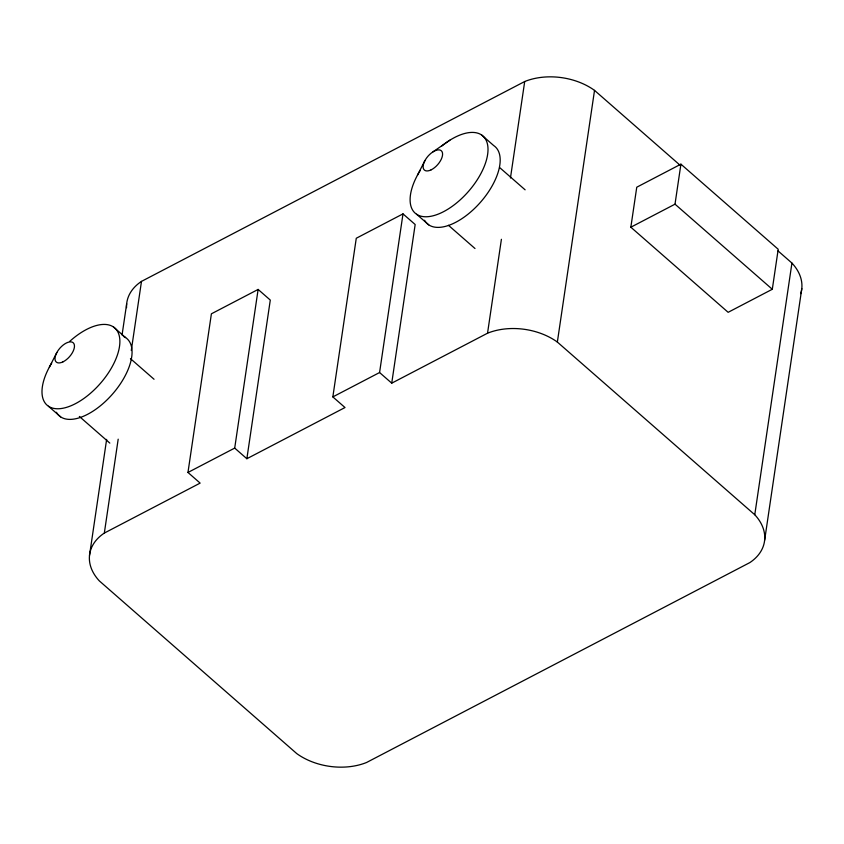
<?xml version="1.0" encoding="UTF-8"?>
<svg xmlns="http://www.w3.org/2000/svg" width="844" height="844" viewBox="0 0 844 844"><rect width="100%" height="100%" fill="white"/><g stroke="black" fill="none" stroke-linecap="round" stroke-linejoin="round"><path stroke-width="1.27" d="M89.506 555.436L106.639 439.376M122.053 335.047L126.674 303.756M778.052 250.921L791.936 263.064L754.768 514.745A55.999 38.265 8.4 0 1 749.81 562.61L366.602 762.48A55.999 38.265 8.4 0 1 296.782 753.618L99.37 580.936A55.999 38.265 8.4 0 1 104.329 533.07L118.192 439.175M131.284 350.503L141.486 281.39L524.704 81.52A55.999 38.265 8.4 0 1 594.524 90.382L679.842 165.013M104.329 533.07L200.133 483.106L187.969 472.461L211.401 313.81L258.127 289.439L270.291 300.074L246.859 458.725L234.706 448.09L258.127 289.439M246.859 458.725L345.006 407.536L332.842 396.902L356.273 238.251L402.999 213.88L415.164 224.515L391.732 383.165L379.578 372.531L402.999 213.88M391.732 383.165L487.537 333.201L501.41 239.306M510.451 178.021L524.704 81.52M754.768 514.745L557.356 342.063L594.524 90.382M630.848 227.205L636.756 187.21L680.918 164.169L778.21 249.275L772.302 289.27L728.14 312.312L630.848 227.205L675.01 204.174L680.918 164.169M764.632 540.244L801.8 288.564M49.353 367.161L56.833 352.549M417.474 175.162L424.965 160.539M433.056 151.804L449.863 140.199M187.969 472.461L234.706 448.09M332.842 396.902L379.578 372.531M675.01 204.174L772.302 289.27M481.565 134.945L493.719 145.579A51.336 25.7 -48.8 0 1 478.632 204.311A51.336 25.7 -48.8 0 1 424.553 220.263M499.564 167.481L525.116 189.826M448.459 225.316L474.993 248.516M416.588 214.218L428.741 224.863M113.434 326.944L125.598 337.579M130.451 358.626L154.041 379.251M79.347 416.451L109.815 443.1M48.456 406.228L60.62 416.862M791.936 263.064A55.999 38.265 8.4 0 1 800.756 293.659M126.558 307.67A55.999 38.265 8.4 0 1 141.486 281.39M487.537 333.201A55.999 38.265 8.4 0 1 557.356 342.063M441.539 146.202A51.336 25.7 -48.8 0 1 487.737 153.65A51.336 25.7 -48.8 0 1 432.772 215.874A51.336 25.7 -48.8 0 1 420.449 170.066M123.372 336.376A51.336 25.7 -48.8 0 1 112.168 394.475A51.336 25.7 -48.8 0 1 56.421 412.262M69.672 341.43A51.336 25.7 -48.8 0 1 119.848 342.991A51.336 25.7 -48.8 0 1 66.402 407.399A51.336 25.7 -48.8 0 1 51.695 363.089M431.105 169.866A12.829 6.425 -48.8 0 0 442.024 151.646A12.829 6.425 -48.8 0 0 425.439 159.695A12.829 6.425 -48.8 0 0 431.105 169.866M62.973 361.865A12.829 6.425 -48.8 0 0 73.903 343.645A12.829 6.425 -48.8 0 0 57.318 351.695A12.829 6.425 -48.8 0 0 62.973 361.865"/></g></svg>
